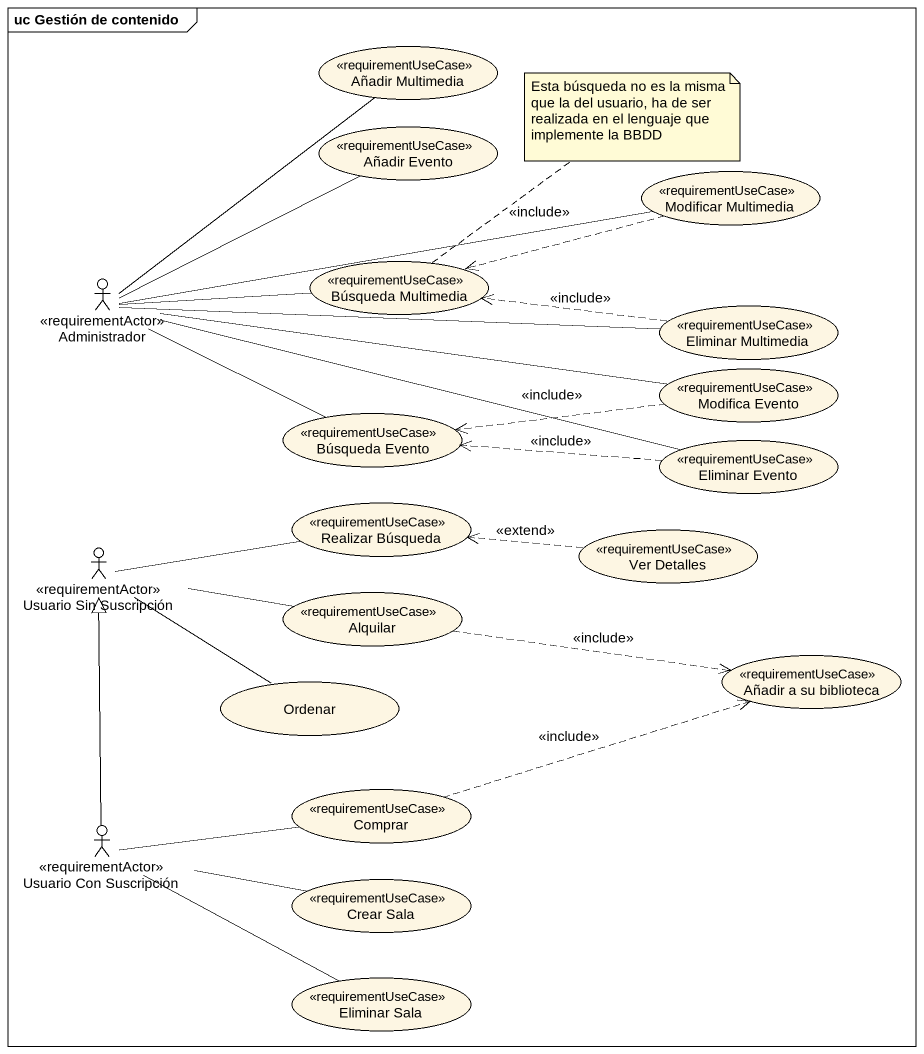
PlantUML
@startuml
mainframe uc Gestión de contenido
usecase "Añadir Multimedia" as Añadir_Multimedia <<requirementUseCase>>
usecase "Añadir Evento" as Añadir_Evento <<requirementUseCase>>
usecase "Modificar Multimedia" as Modificar_Multimedia <<requirementUseCase>>
usecase "Búsqueda Multimedia" as Búsqueda_Multimedia <<requirementUseCase>>
actor Administrador <<requirementActor>>
usecase "Eliminar Multimedia" as Eliminar_Multimedia <<requirementUseCase>>
usecase "Modifica Evento" as Modifica_Evento <<requirementUseCase>>
usecase "Búsqueda Evento" as Búsqueda_Evento <<requirementUseCase>>
usecase "Eliminar Evento" as Eliminar_Evento <<requirementUseCase>>
actor "Usuario Sin Suscripción" as Usuario_Sin_Suscripción <<requirementActor>>
usecase "Realizar Búsqueda" as Realizar_Búsqueda <<requirementUseCase>>
usecase "Ver Detalles" as Ver_Detalles <<requirementUseCase>>
usecase Alquilar <<requirementUseCase>>
usecase "Añadir a su biblioteca" as Añadir_a_su_biblioteca <<requirementUseCase>>
usecase Ordenar
actor "Usuario Con Suscripción" as Usuario_Con_Suscripción <<requirementActor>>
usecase Comprar <<requirementUseCase>>
usecase "Crear Sala" as Crear_Sala <<requirementUseCase>>
usecase "Eliminar Sala" as Eliminar_Sala <<requirementUseCase>>
Añadir_Evento -left- Administrador
Modificar_Multimedia .left.> Búsqueda_Multimedia : <<include>>
Búsqueda_Multimedia -left- Administrador
Administrador -up- Añadir_Multimedia
Administrador -right- Modificar_Multimedia
Administrador -right- Eliminar_Multimedia
Administrador -right- Modifica_Evento
Administrador -right- Búsqueda_Evento
Administrador -right- Eliminar_Evento
Eliminar_Multimedia .left.> Búsqueda_Multimedia : <<include>>
Modifica_Evento .left.> Búsqueda_Evento : <<include>>
Eliminar_Evento .left.> Búsqueda_Evento : <<include>>
Realizar_Búsqueda -left- Usuario_Sin_Suscripción
Ver_Detalles .left.> Realizar_Búsqueda : <<extend>>
Alquilar -left- Usuario_Sin_Suscripción
Alquilar .right.> Añadir_a_su_biblioteca : <<include>>
Ordenar -up- Usuario_Sin_Suscripción
Usuario_Con_Suscripción -up-|> Usuario_Sin_Suscripción
Usuario_Con_Suscripción -right- Comprar
Usuario_Con_Suscripción -right- Crear_Sala
Usuario_Con_Suscripción -right- Eliminar_Sala
Comprar .right.> Añadir_a_su_biblioteca : <<include>>
note top of Búsqueda_Multimedia : Esta búsqueda no es la misma que la del usuario, ha de ser realizada en el lenguaje que implemente la BBDD
@enduml
